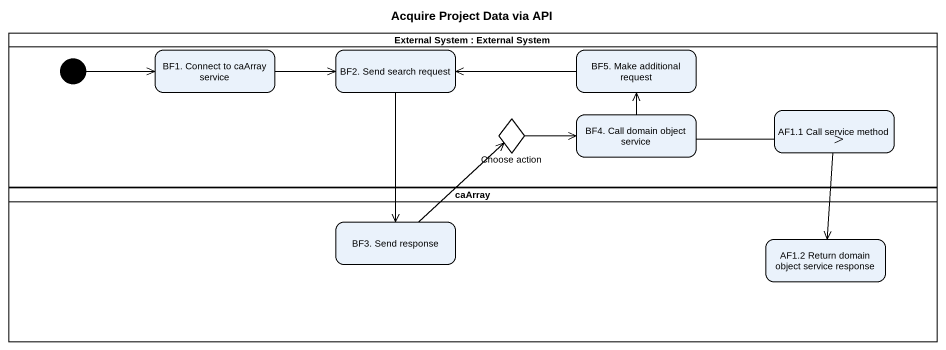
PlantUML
@startuml
title Acquire Project Data via API
hide empty description
state "External System : External System" as External_System <<partition>> {
  state "BF1. Connect to caArray service" as BF1_Connect_to_caArray
  state "BF2. Send search request" as BF2_Send_search_request
  state "BF5. Make additional request" as BF5_Make_additional_request
  state "Choose action" as Choose_action <<choice>>
  state "BF4. Call domain object service" as BF4_Call_domain_object
  state "AF1.1 Call service method" as AF1_1_Call_service_method
  [*] -right-> BF1_Connect_to_caArray
}
state caArray <<partition>> {
  state "BF3. Send response" as BF3_Send_response
  state "AF1.2 Return domain object service response" as AF1_2_Return_domain_object
}
BF1_Connect_to_caArray -right-> BF2_Send_search_request
BF2_Send_search_request --> BF3_Send_response
BF5_Make_additional_request -left-> BF2_Send_search_request
Choose_action -right-> BF4_Call_domain_object
BF4_Call_domain_object -up-> BF5_Make_additional_request
BF4_Call_domain_object -right-> AF1_1_Call_service_method
AF1_1_Call_service_method --> AF1_2_Return_domain_object
BF3_Send_response -up-> Choose_action
@enduml
